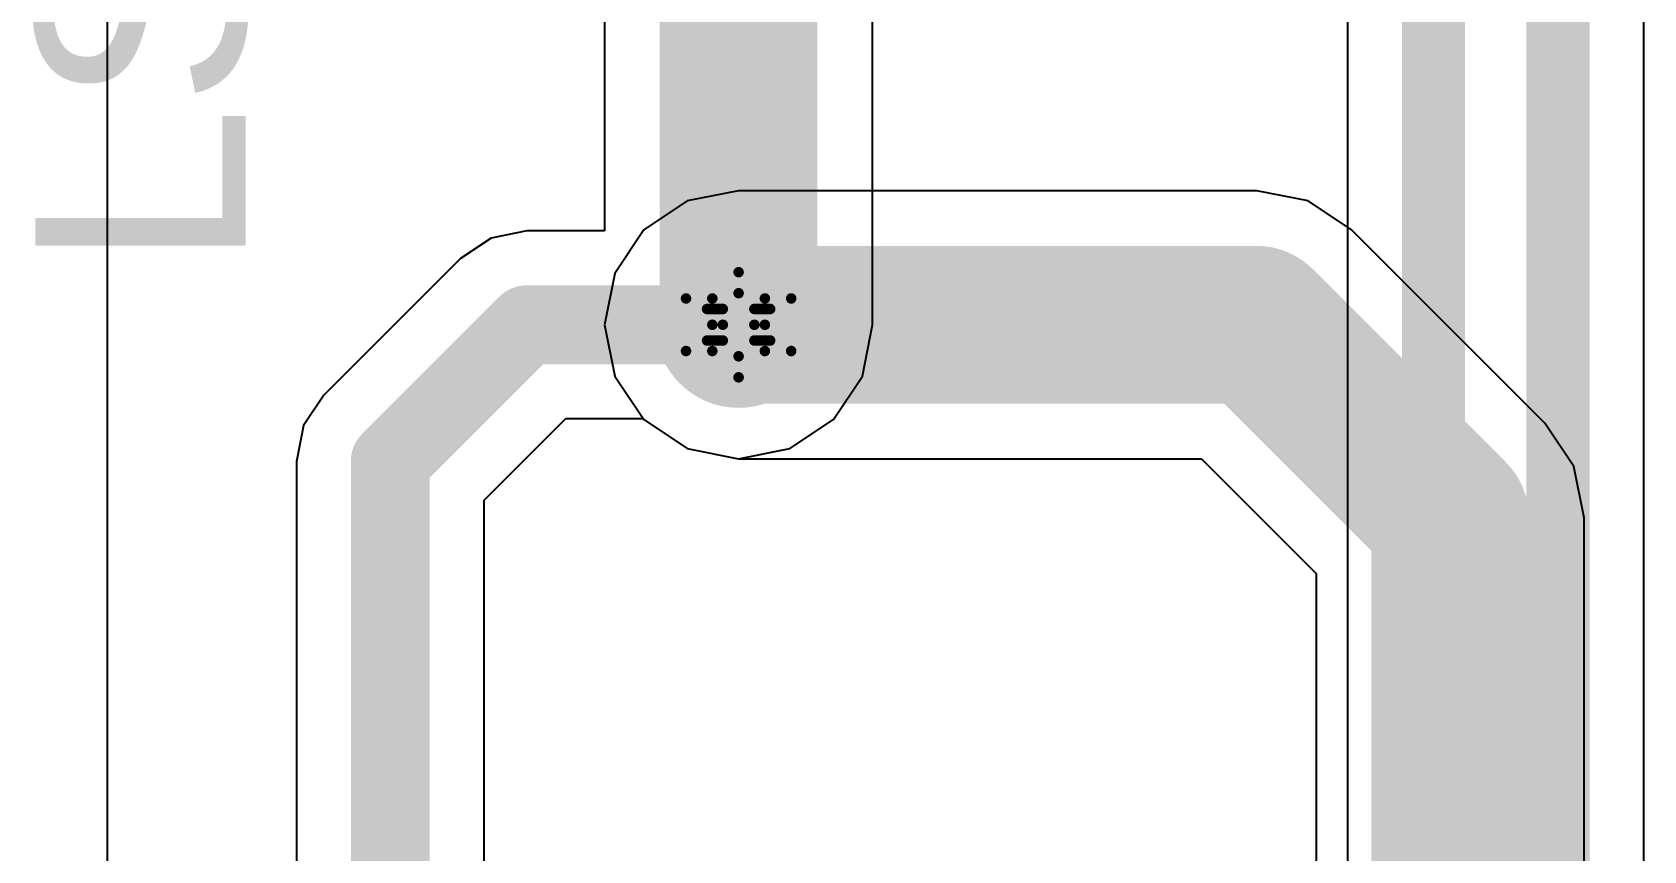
# Model space of a CAD drawing. Header units: inches. Extents: x -18 to 237, y -41 to 211.
# Drawn here: x -3.16 to 4.63, y 20.29 to 24.24 of the extents above; entities that cross this region are included whole.
import ezdxf

# ---------------------------------------------------------------- set-up
doc = ezdxf.new("R2010")
doc.units = ezdxf.units.IN
for name, color, linetype in [('Bottom Layer', 5, 'Continuous'), ('Bottom Solder', 6, 'Continuous'), ('Drill Drawing', 1, 'Continuous'), ('Top Layer', 1, 'Continuous'), ('Top Overlay', 2, 'Continuous'), ('Top Solder', 216, 'Continuous'), ('Via Holes', 16, 'Continuous')]:
    doc.layers.add(name, color=color, linetype=linetype)
doc.styles.add('Arial', font='', dxfattribs={"height": 0.2})
doc.styles.get('Arial').set_extended_font_data('Arial')

msp = doc.modelspace()

# ---------------------------------------------------------------- hatches: boundary and pattern name
at = {"layer": 'Bottom Layer'}
h = msp.add_hatch(color=5, dxfattribs=at)
edge = h.paths.add_edge_path()
edge.add_arc((0.254, 22.8304), 0.3, 0, 360)
at = {"layer": 'Bottom Solder'}
h = msp.add_hatch(color=6, dxfattribs=at)
edge = h.paths.add_edge_path()
edge.add_arc((0.254, 22.8304), 0.4016, 0, 360)
at = {"layer": 'Top Layer'}
h = msp.add_hatch(color=1, dxfattribs=at)
edge = h.paths.add_edge_path()
edge.add_arc((0.254, 22.8304), 0.3, 0, 360)
at = {"layer": 'Top Solder'}
h = msp.add_hatch(color=216, dxfattribs=at)
edge = h.paths.add_edge_path()
edge.add_arc((0.254, 22.8304), 0.4016, 0, 360)
at = {"layer": 'Via Holes'}
h = msp.add_hatch(color=7, dxfattribs=at)
edge = h.paths.add_edge_path()
edge.add_arc((0.254, 22.8304), 0.15, 0, 360)

# ---------------------------------------------------------------- linework, layer by layer
at = {"layer": 'Bottom Layer'}
for p, q in [((-2.794, 19.5006), (-2.794, 35.815)), ((0.254, 23.4778), (0.0062, 23.4285)), ((2.7575, 23.4778), (0.254, 23.4778)), ((3.0052, 23.4285), (2.7575, 23.4778)), ((0.0062, 23.4285), (-0.2038, 23.2882)), ((3.2153, 23.2882), (3.0052, 23.4285)), ((-0.2038, 23.2882), (-0.3442, 23.0782)), ((4.1486, 22.3548), (3.2153, 23.2882)), ((-0.3442, 23.0782), (-0.3934, 22.8304)), ((-0.3934, 22.8304), (-0.3442, 22.5826)), ((-0.3442, 22.5826), (-0.2038, 22.3726)), ((-0.2038, 22.3726), (0.0062, 22.2322)), ((4.289, 22.1448), (4.1486, 22.3548)), ((0.0062, 22.2322), (0.254, 22.1829)), ((0.254, 22.1829), (2.4893, 22.1829)), ((2.4893, 22.1829), (3.0434, 21.6288)), ((4.3383, 21.897), (4.289, 22.1448)), ((4.3383, 14.9031), (4.3383, 21.897)), ((3.0434, 21.6288), (3.0434, 14.6349))]:
    msp.add_line(p, q, dxfattribs=at)
for points in [[(0.254, 22.8304, 0.762, 0.762, 0), (2.7575, 22.8304, 0.762, 0.762, 0)], [(2.7575, 22.8304, 0.762, 0.762, 0), (3.6908, 21.897, 0.762, 0.762, 0)], [(3.6908, 14.6349, 0.762, 0.762, 0), (3.6908, 21.897, 0.762, 0.762, 0)]]:
    msp.add_lwpolyline(points, format="xyseb", dxfattribs=at)
for points in [[(0.0635, 22.8304, 0.381, 0.381, 1), (0.4445, 22.8304, 0.381, 0.381, 1)], [(2.567, 22.8304, 0.381, 0.381, 1), (2.948, 22.8304, 0.381, 0.381, 1)], [(2.567, 22.8304, 0.381, 0.381, 1), (2.948, 22.8304, 0.381, 0.381, 1)], [(3.5003, 21.897, 0.381, 0.381, 1), (3.8813, 21.897, 0.381, 0.381, 1)], [(3.5003, 21.897, 0.381, 0.381, 1), (3.8813, 21.897, 0.381, 0.381, 1)]]:
    msp.add_lwpolyline(points, format="xyseb", close=True, dxfattribs=at)
at = {"layer": 'Drill Drawing'}
for points in [[(0.127, 22.9574, 0.0508, 0.0508, 0), (0.254, 23.0844, 0.0508, 0.0508, 0)], [(0.254, 23.0844, 0.0508, 0.0508, 0), (0.381, 22.9574, 0.0508, 0.0508, 0)], [(0, 22.9574, 0.0508, 0.0508, 0), (0.127, 22.8304, 0.0508, 0.0508, 0)], [(0, 22.9574, 0.0508, 0.0508, 0), (0.127, 22.9574, 0.0508, 0.0508, 0)], [(0.1778, 22.9066, 0.0508, 0.0508, 0), (0.254, 22.9828, 0.0508, 0.0508, 0)], [(0.254, 22.9828, 0.0508, 0.0508, 0), (0.3302, 22.9066, 0.0508, 0.0508, 0)], [(0.381, 22.9574, 0.0508, 0.0508, 0), (0.508, 22.9574, 0.0508, 0.0508, 0)], [(0.381, 22.8304, 0.0508, 0.0508, 0), (0.508, 22.9574, 0.0508, 0.0508, 0)], [(0.1016, 22.9066, 0.0508, 0.0508, 0), (0.1778, 22.8304, 0.0508, 0.0508, 0)], [(0.1016, 22.9066, 0.0508, 0.0508, 0), (0.1778, 22.9066, 0.0508, 0.0508, 0)], [(0.3302, 22.9066, 0.0508, 0.0508, 0), (0.4064, 22.9066, 0.0508, 0.0508, 0)], [(0.3302, 22.8304, 0.0508, 0.0508, 0), (0.4064, 22.9066, 0.0508, 0.0508, 0)], [(0, 22.7034, 0.0508, 0.0508, 0), (0.127, 22.8304, 0.0508, 0.0508, 0)], [(0.1016, 22.7542, 0.0508, 0.0508, 0), (0.1778, 22.8304, 0.0508, 0.0508, 0)], [(0.3302, 22.8304, 0.0508, 0.0508, 0), (0.4064, 22.7542, 0.0508, 0.0508, 0)], [(0.381, 22.8304, 0.0508, 0.0508, 0), (0.508, 22.7034, 0.0508, 0.0508, 0)], [(0.1016, 22.7542, 0.0508, 0.0508, 0), (0.1778, 22.7542, 0.0508, 0.0508, 0)], [(0.1778, 22.7542, 0.0508, 0.0508, 0), (0.254, 22.678, 0.0508, 0.0508, 0)], [(0.254, 22.678, 0.0508, 0.0508, 0), (0.3302, 22.7542, 0.0508, 0.0508, 0)], [(0.3302, 22.7542, 0.0508, 0.0508, 0), (0.4064, 22.7542, 0.0508, 0.0508, 0)], [(0, 22.7034, 0.0508, 0.0508, 0), (0.127, 22.7034, 0.0508, 0.0508, 0)], [(0.127, 22.7034, 0.0508, 0.0508, 0), (0.254, 22.5764, 0.0508, 0.0508, 0)], [(0.254, 22.5764, 0.0508, 0.0508, 0), (0.381, 22.7034, 0.0508, 0.0508, 0)], [(0.381, 22.7034, 0.0508, 0.0508, 0), (0.508, 22.7034, 0.0508, 0.0508, 0)]]:
    msp.add_lwpolyline(points, format="xyseb", dxfattribs=at)
for points in [[(0.2413, 23.0844, 0.0254, 0.0254, 1), (0.2667, 23.0844, 0.0254, 0.0254, 1)], [(0.2413, 23.0844, 0.0254, 0.0254, 1), (0.2667, 23.0844, 0.0254, 0.0254, 1)], [(-0.0127, 22.9574, 0.0254, 0.0254, 1), (0.0127, 22.9574, 0.0254, 0.0254, 1)], [(-0.0127, 22.9574, 0.0254, 0.0254, 1), (0.0127, 22.9574, 0.0254, 0.0254, 1)], [(0.1143, 22.9574, 0.0254, 0.0254, 1), (0.1397, 22.9574, 0.0254, 0.0254, 1)], [(0.1143, 22.9574, 0.0254, 0.0254, 1), (0.1397, 22.9574, 0.0254, 0.0254, 1)], [(0.2413, 22.9828, 0.0254, 0.0254, 1), (0.2667, 22.9828, 0.0254, 0.0254, 1)], [(0.2413, 22.9828, 0.0254, 0.0254, 1), (0.2667, 22.9828, 0.0254, 0.0254, 1)], [(0.3683, 22.9574, 0.0254, 0.0254, 1), (0.3937, 22.9574, 0.0254, 0.0254, 1)], [(0.3683, 22.9574, 0.0254, 0.0254, 1), (0.3937, 22.9574, 0.0254, 0.0254, 1)], [(0.4953, 22.9574, 0.0254, 0.0254, 1), (0.5207, 22.9574, 0.0254, 0.0254, 1)], [(0.4953, 22.9574, 0.0254, 0.0254, 1), (0.5207, 22.9574, 0.0254, 0.0254, 1)], [(0.0889, 22.9066, 0.0254, 0.0254, 1), (0.1143, 22.9066, 0.0254, 0.0254, 1)], [(0.0889, 22.9066, 0.0254, 0.0254, 1), (0.1143, 22.9066, 0.0254, 0.0254, 1)], [(0.1651, 22.9066, 0.0254, 0.0254, 1), (0.1905, 22.9066, 0.0254, 0.0254, 1)], [(0.1651, 22.9066, 0.0254, 0.0254, 1), (0.1905, 22.9066, 0.0254, 0.0254, 1)], [(0.3175, 22.9066, 0.0254, 0.0254, 1), (0.3429, 22.9066, 0.0254, 0.0254, 1)], [(0.3175, 22.9066, 0.0254, 0.0254, 1), (0.3429, 22.9066, 0.0254, 0.0254, 1)], [(0.3937, 22.9066, 0.0254, 0.0254, 1), (0.4191, 22.9066, 0.0254, 0.0254, 1)], [(0.3937, 22.9066, 0.0254, 0.0254, 1), (0.4191, 22.9066, 0.0254, 0.0254, 1)], [(0.1143, 22.8304, 0.0254, 0.0254, 1), (0.1397, 22.8304, 0.0254, 0.0254, 1)], [(0.1143, 22.8304, 0.0254, 0.0254, 1), (0.1397, 22.8304, 0.0254, 0.0254, 1)], [(0.1651, 22.8304, 0.0254, 0.0254, 1), (0.1905, 22.8304, 0.0254, 0.0254, 1)], [(0.1651, 22.8304, 0.0254, 0.0254, 1), (0.1905, 22.8304, 0.0254, 0.0254, 1)], [(0.3175, 22.8304, 0.0254, 0.0254, 1), (0.3429, 22.8304, 0.0254, 0.0254, 1)], [(0.3175, 22.8304, 0.0254, 0.0254, 1), (0.3429, 22.8304, 0.0254, 0.0254, 1)], [(0.3683, 22.8304, 0.0254, 0.0254, 1), (0.3937, 22.8304, 0.0254, 0.0254, 1)], [(0.3683, 22.8304, 0.0254, 0.0254, 1), (0.3937, 22.8304, 0.0254, 0.0254, 1)], [(0.0889, 22.7542, 0.0254, 0.0254, 1), (0.1143, 22.7542, 0.0254, 0.0254, 1)], [(0.0889, 22.7542, 0.0254, 0.0254, 1), (0.1143, 22.7542, 0.0254, 0.0254, 1)], [(0.1651, 22.7542, 0.0254, 0.0254, 1), (0.1905, 22.7542, 0.0254, 0.0254, 1)], [(0.1651, 22.7542, 0.0254, 0.0254, 1), (0.1905, 22.7542, 0.0254, 0.0254, 1)], [(0.3175, 22.7542, 0.0254, 0.0254, 1), (0.3429, 22.7542, 0.0254, 0.0254, 1)], [(0.3175, 22.7542, 0.0254, 0.0254, 1), (0.3429, 22.7542, 0.0254, 0.0254, 1)], [(0.3937, 22.7542, 0.0254, 0.0254, 1), (0.4191, 22.7542, 0.0254, 0.0254, 1)], [(0.3937, 22.7542, 0.0254, 0.0254, 1), (0.4191, 22.7542, 0.0254, 0.0254, 1)], [(-0.0127, 22.7034, 0.0254, 0.0254, 1), (0.0127, 22.7034, 0.0254, 0.0254, 1)], [(-0.0127, 22.7034, 0.0254, 0.0254, 1), (0.0127, 22.7034, 0.0254, 0.0254, 1)], [(0.1143, 22.7034, 0.0254, 0.0254, 1), (0.1397, 22.7034, 0.0254, 0.0254, 1)], [(0.1143, 22.7034, 0.0254, 0.0254, 1), (0.1397, 22.7034, 0.0254, 0.0254, 1)], [(0.2413, 22.678, 0.0254, 0.0254, 1), (0.2667, 22.678, 0.0254, 0.0254, 1)], [(0.2413, 22.678, 0.0254, 0.0254, 1), (0.2667, 22.678, 0.0254, 0.0254, 1)], [(0.3683, 22.7034, 0.0254, 0.0254, 1), (0.3937, 22.7034, 0.0254, 0.0254, 1)], [(0.3683, 22.7034, 0.0254, 0.0254, 1), (0.3937, 22.7034, 0.0254, 0.0254, 1)], [(0.4953, 22.7034, 0.0254, 0.0254, 1), (0.5207, 22.7034, 0.0254, 0.0254, 1)], [(0.4953, 22.7034, 0.0254, 0.0254, 1), (0.5207, 22.7034, 0.0254, 0.0254, 1)], [(0.2413, 22.5764, 0.0254, 0.0254, 1), (0.2667, 22.5764, 0.0254, 0.0254, 1)], [(0.2413, 22.5764, 0.0254, 0.0254, 1), (0.2667, 22.5764, 0.0254, 0.0254, 1)]]:
    msp.add_lwpolyline(points, format="xyseb", close=True, dxfattribs=at)
at = {"layer": 'Top Layer'}
for p, q in [((-2.794, 19.5006), (-2.794, 35.815)), ((4.6263, 18.6544), (4.6263, 26.1825)), ((-0.3934, 25.1458), (-0.3934, 23.2836)), ((0.9014, 23.4331), (0.9014, 25.1458)), ((3.1959, 25.042), (3.1959, 19.1682)), ((0.9014, 22.8304), (0.9014, 23.4331)), ((-0.7684, 23.2836), (-0.9418, 23.2491)), ((-0.3934, 23.2836), (-0.7684, 23.2836)), ((-0.7684, 23.2836), (-0.7684, 23.2836)), ((-0.9418, 23.2491), (-1.0889, 23.1509)), ((-1.0889, 23.1509), (-1.7491, 22.4907)), ((0.8522, 22.5826), (0.9014, 22.8304)), ((0.7118, 22.3726), (0.8522, 22.5826)), ((-1.7491, 22.4907), (-1.8473, 22.3436)), ((-1.8473, 22.3436), (-1.8818, 22.1702)), ((-0.9754, 21.9825), (-0.5807, 22.3772)), ((-0.5807, 22.3772), (-0.2069, 22.3772)), ((-0.2069, 22.3772), (-0.2038, 22.3726)), ((-0.2038, 22.3726), (0.0062, 22.2322)), ((0.5018, 22.2322), (0.7118, 22.3726)), ((0.0062, 22.2322), (0.254, 22.1829)), ((0.254, 22.1829), (0.5018, 22.2322)), ((-1.8818, 22.1702), (-1.8818, 19.4533)), ((-0.9754, 19.3071), (-0.9754, 21.9825))]:
    msp.add_line(p, q, dxfattribs=at)
for points in [[(3.6103, 18.9966, 0.3048, 0.3048, 0), (3.6103, 26.6061, 0.3048, 0.3048, 0)], [(4.2119, 18.6544, 0.3048, 0.3048, 0), (4.2119, 26.3541, 0.3048, 0.3048, 0)], [(0.254, 23.4331, 0.762, 0.762, 0), (0.254, 25.9048, 0.762, 0.762, 0)], [(0.254, 22.8304, 0.762, 0.762, 0), (0.254, 23.4331, 0.762, 0.762, 0)], [(-1.4286, 22.1702, 0.381, 0.381, 0), (-0.7684, 22.8304, 0.381, 0.381, 0)], [(-0.7684, 22.8304, 0.381, 0.381, 0), (0.254, 22.8304, 0.381, 0.381, 0)], [(-1.4286, 18.9768, 0.381, 0.381, 0), (-1.4286, 22.1702, 0.381, 0.381, 0)]]:
    msp.add_lwpolyline(points, format="xyseb", dxfattribs=at)
for points in [[(0.0635, 23.4331, 0.381, 0.381, 1), (0.4445, 23.4331, 0.381, 0.381, 1)], [(0.0635, 23.4331, 0.381, 0.381, 1), (0.4445, 23.4331, 0.381, 0.381, 1)], [(0.0635, 22.8304, 0.381, 0.381, 1), (0.4445, 22.8304, 0.381, 0.381, 1)], [(-0.8636, 22.8304, 0.1905, 0.1905, 1), (-0.6731, 22.8304, 0.1905, 0.1905, 1)], [(-0.8636, 22.8304, 0.1905, 0.1905, 1), (-0.6731, 22.8304, 0.1905, 0.1905, 1)], [(0.1588, 22.8304, 0.1905, 0.1905, 1), (0.3493, 22.8304, 0.1905, 0.1905, 1)], [(-1.5238, 22.1702, 0.1905, 0.1905, 1), (-1.3333, 22.1702, 0.1905, 0.1905, 1)], [(-1.5238, 22.1702, 0.1905, 0.1905, 1), (-1.3333, 22.1702, 0.1905, 0.1905, 1)]]:
    msp.add_lwpolyline(points, format="xyseb", close=True, dxfattribs=at)

# ---------------------------------------------------------------- texts
at = {"layer": 'Top Overlay', "style": 'Arial'}
msp.add_text('LS1', height=1.016, rotation=90, dxfattribs=at).set_placement((-2.127, 23.0966))

doc.saveas('drawing.dxf')
